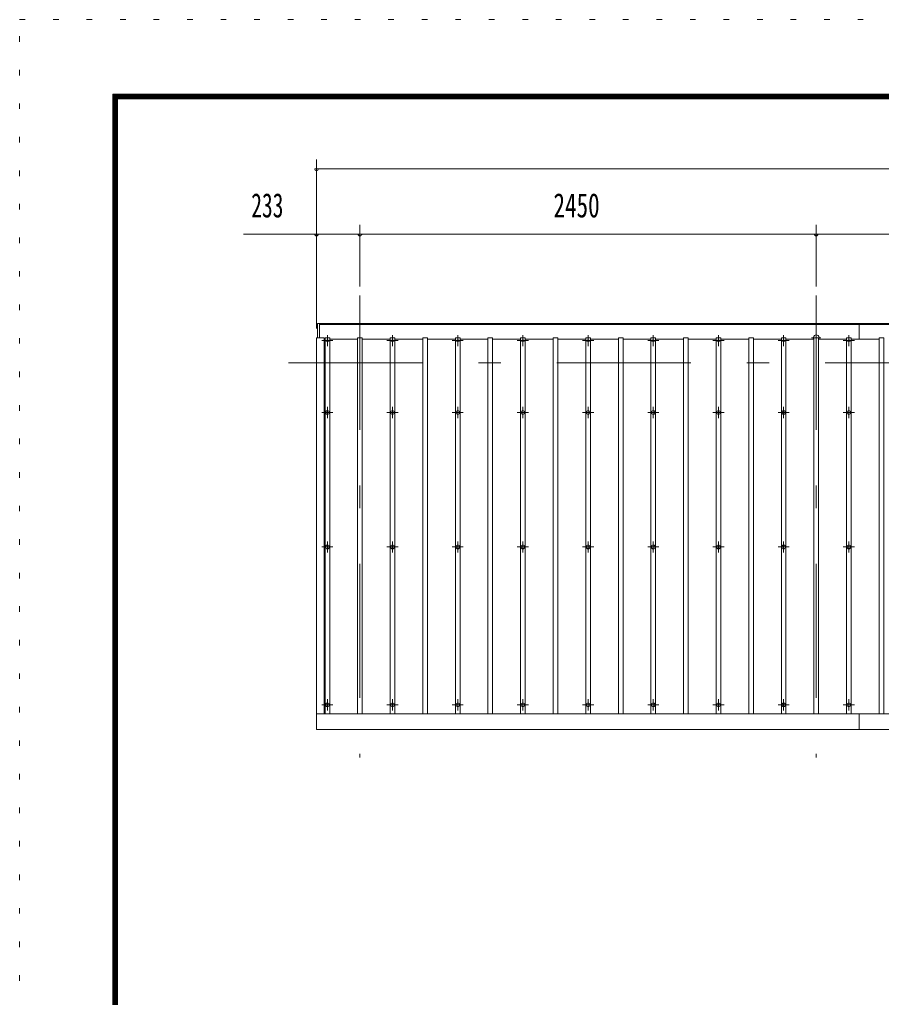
# Model space of a CAD drawing. Units: millimetres, scale not verified. Extents: x -25340 to 25345, y -10500 to 10500.
# Drawn here: x -4355 to 272, y 5250 to 10500 of the extents above; entities that cross this region are included whole.
import ezdxf
from ezdxf.enums import TextEntityAlignment as Align

# ---------------------------------------------------------------- set-up
doc = ezdxf.new("R2010")
doc.units = ezdxf.units.MM
doc.header["$LTSCALE"] = 60
doc.linetypes.add('USER3', pattern=[24, 12, -5, 2, -5])
doc.linetypes.add('USER4', pattern=[3, 0.5, -2.5])
for name, color, linetype, lineweight in [('0-2_1-05BOLD', 7, 'Continuous', 18), ('0-3_1-25CENTER', 3, 'USER3', 18), ('0-4_1-45THIN', 4, 'Continuous', 18), ('0-5_1-55DIM', 3, 'Continuous', 18), ('0-C_F-F', 5, 'Continuous', 18), ('0-D_F-E_J_ADD', 5, 'USER4', 18)]:
    doc.layers.add(name, color=color, linetype=linetype, lineweight=lineweight)
doc.styles.add('ＭＳ ゴシック', font='')
doc.styles.get('ＭＳ ゴシック').set_extended_font_data('MS Gothic')

msp = doc.modelspace()

# ---------------------------------------------------------------- linework, layer by layer
at = {"layer": '0-2_1-05BOLD'}
for p, q in [((-2745.8, 8790.67), (-2745.8, 8867.67)), ((-2745.8, 8862.67), (7890.2, 8862.67)), ((152.2, 8867.67), (152.2, 8784.63)), ((-2760.8, 6687.67), (-2760.8, 8790.67)), ((-2760.8, 6773.43), (7905.2, 6773.43)), ((152.2, 6773.43), (152.2, 6687.67))]:
    msp.add_line(p, q, dxfattribs=at)
for points in [[(-2755.8, 8790.67), (-2755.8, 8867.67), (7900.2, 8867.67)], [(-2720.8, 6773.43), (-2720.8, 8790.67), (-2760.8, 8790.67)], [(-2760.8, 6687.67), (7905.2, 6687.67), (7905.2, 8790.67)]]:
    msp.add_lwpolyline(points, dxfattribs=at)
for centre in [(-2702.8, 8390.17), (-2352.8, 8390.17), (-2002.8, 8390.17), (-1652.8, 8390.17), (-1302.8, 8390.17), (-952.8, 8390.17), (-602.8, 8390.17), (-252.8, 8390.17), (97.2, 8390.17), (-2702.8, 7668.51), (-2352.8, 7668.51), (-2002.8, 7668.51), (-1652.8, 7668.51), (-1302.8, 7668.51), (-952.8, 7668.51), (-602.8, 7668.51), (-252.8, 7668.51), (97.2, 7668.51), (-2702.8, 6820.85), (-2352.8, 6820.85), (-2002.8, 6820.85), (-1652.8, 6820.85), (-1302.8, 6820.85), (-952.8, 6820.85), (-602.8, 6820.85), (-252.8, 6820.85), (97.2, 6820.85)]:
    msp.add_circle(centre, 10, dxfattribs=at)
for centre, radius, start, end in [((-2702.8, 8765.7), 14.5, 46.39838, 133.60162), ((-2702.8, 8786.71), 14.5, 226.3961, 313.6039), ((-2352.8, 8765.7), 14.5, 46.39838, 133.60162), ((-2352.8, 8786.71), 14.5, 226.3961, 313.6039), ((-2002.8, 8765.7), 14.5, 46.39838, 133.60162), ((-2002.8, 8786.71), 14.5, 226.3961, 313.6039), ((-1652.8, 8765.7), 14.5, 46.39838, 133.60162), ((-1652.8, 8786.71), 14.5, 226.3961, 313.6039), ((-1302.8, 8765.7), 14.5, 46.39838, 133.60162), ((-1302.8, 8786.71), 14.5, 226.3961, 313.6039), ((-952.8, 8765.7), 14.5, 46.39838, 133.60162), ((-952.8, 8786.71), 14.5, 226.3961, 313.6039), ((-602.8, 8765.7), 14.5, 46.39838, 133.60162), ((-602.8, 8786.71), 14.5, 226.3961, 313.6039), ((-252.8, 8765.7), 14.5, 46.39838, 133.60162), ((-252.8, 8786.71), 14.5, 226.3961, 313.6039), ((-77.8, 8792.15), 15, 326.44154, 213.55197), ((97.2, 8765.7), 14.5, 46.39838, 133.60162), ((97.2, 8786.71), 14.5, 226.3961, 313.6039)]:
    msp.add_arc(centre, radius, start, end, dxfattribs=at)
at = {"layer": '0-3_1-25CENTER'}
for p, q in [((-2527.8, 9017.67), (-2527.8, 6537.67)), ((-77.8, 9017.67), (-77.8, 6537.67)), ((-2732.8, 8776.2), (-2672.8, 8776.2)), ((-2702.8, 8806.2), (-2702.8, 8746.2)), ((-2382.8, 8776.2), (-2322.8, 8776.2)), ((-2352.8, 8806.2), (-2352.8, 8746.2)), ((-2032.8, 8776.2), (-1972.8, 8776.2)), ((-2002.8, 8806.2), (-2002.8, 8746.2)), ((-1682.8, 8776.2), (-1622.8, 8776.2)), ((-1652.8, 8806.2), (-1652.8, 8746.2)), ((-1332.8, 8776.2), (-1272.8, 8776.2)), ((-1302.8, 8806.2), (-1302.8, 8746.2)), ((-982.8, 8776.2), (-922.8, 8776.2)), ((-952.8, 8806.2), (-952.8, 8746.2)), ((-632.8, 8776.2), (-572.8, 8776.2)), ((-602.8, 8806.2), (-602.8, 8746.2)), ((-282.8, 8776.2), (-222.8, 8776.2)), ((-252.8, 8806.2), (-252.8, 8746.2)), ((-102.8, 8792.15), (-52.8, 8792.15)), ((67.2, 8776.2), (127.2, 8776.2)), ((97.2, 8806.2), (97.2, 8746.2)), ((-2910.8, 8657.67), (8055.2, 8657.67)), ((-2702.8, 8420.17), (-2702.8, 8360.17)), ((-2352.8, 8420.17), (-2352.8, 8360.17)), ((-2002.8, 8420.17), (-2002.8, 8360.17)), ((-1652.8, 8420.17), (-1652.8, 8360.17)), ((-1302.8, 8420.17), (-1302.8, 8360.17)), ((-952.8, 8420.17), (-952.8, 8360.17)), ((-602.8, 8420.17), (-602.8, 8360.17)), ((-252.8, 8420.17), (-252.8, 8360.17)), ((97.2, 8420.17), (97.2, 8360.17)), ((-2732.8, 8390.17), (-2672.8, 8390.17)), ((-2382.8, 8390.17), (-2322.8, 8390.17)), ((-2032.8, 8390.17), (-1972.8, 8390.17)), ((-1682.8, 8390.17), (-1622.8, 8390.17)), ((-1332.8, 8390.17), (-1272.8, 8390.17)), ((-982.8, 8390.17), (-922.8, 8390.17)), ((-632.8, 8390.17), (-572.8, 8390.17)), ((-282.8, 8390.17), (-222.8, 8390.17)), ((67.2, 8390.17), (127.2, 8390.17)), ((-2732.8, 7668.51), (-2672.8, 7668.51)), ((-2702.8, 7698.51), (-2702.8, 7638.51)), ((-2382.8, 7668.51), (-2322.8, 7668.51)), ((-2352.8, 7698.51), (-2352.8, 7638.51)), ((-2032.8, 7668.51), (-1972.8, 7668.51)), ((-2002.8, 7698.51), (-2002.8, 7638.51)), ((-1682.8, 7668.51), (-1622.8, 7668.51)), ((-1652.8, 7698.51), (-1652.8, 7638.51)), ((-1332.8, 7668.51), (-1272.8, 7668.51)), ((-1302.8, 7698.51), (-1302.8, 7638.51)), ((-982.8, 7668.51), (-922.8, 7668.51)), ((-952.8, 7698.51), (-952.8, 7638.51)), ((-632.8, 7668.51), (-572.8, 7668.51)), ((-602.8, 7698.51), (-602.8, 7638.51)), ((-282.8, 7668.51), (-222.8, 7668.51)), ((-252.8, 7698.51), (-252.8, 7638.51)), ((67.2, 7668.51), (127.2, 7668.51)), ((97.2, 7698.51), (97.2, 7638.51)), ((-2702.8, 6850.85), (-2702.8, 6790.85)), ((-2352.8, 6850.85), (-2352.8, 6790.85)), ((-2002.8, 6850.85), (-2002.8, 6790.85)), ((-1652.8, 6850.85), (-1652.8, 6790.85)), ((-1302.8, 6850.85), (-1302.8, 6790.85)), ((-952.8, 6850.85), (-952.8, 6790.85)), ((-602.8, 6850.85), (-602.8, 6790.85)), ((-252.8, 6850.85), (-252.8, 6790.85)), ((97.2, 6850.85), (97.2, 6790.85)), ((-2732.8, 6820.85), (-2672.8, 6820.85)), ((-2382.8, 6820.85), (-2322.8, 6820.85)), ((-2032.8, 6820.85), (-1972.8, 6820.85)), ((-1682.8, 6820.85), (-1622.8, 6820.85)), ((-1332.8, 6820.85), (-1272.8, 6820.85)), ((-982.8, 6820.85), (-922.8, 6820.85)), ((-632.8, 6820.85), (-572.8, 6820.85)), ((-282.8, 6820.85), (-222.8, 6820.85)), ((67.2, 6820.85), (127.2, 6820.85))]:
    msp.add_line(p, q, dxfattribs=at)
at = {"layer": '0-4_1-45THIN'}
for p, q in [((-2720.8, 8784.63), (-2715.3, 8784.63)), ((-2715.3, 8790.67), (-2715.3, 6773.43)), ((-2715.3, 8790.67), (-2690.3, 8790.67)), ((-2690.3, 8790.67), (-2690.3, 6773.43)), ((-2540.3, 8784.63), (-2690.3, 8784.63)), ((-2540.3, 8790.67), (-2515.3, 8790.67)), ((-2540.3, 8790.67), (-2540.3, 6773.43)), ((-2515.3, 8790.67), (-2515.3, 6773.43)), ((-2515.3, 8784.63), (-2365.3, 8784.63)), ((-2365.3, 8790.67), (-2340.3, 8790.67)), ((-2365.3, 8790.67), (-2365.3, 6773.43)), ((-2340.3, 8790.67), (-2340.3, 6773.43)), ((-2190.3, 8784.63), (-2340.3, 8784.63)), ((-2190.3, 8790.67), (-2190.3, 6773.43)), ((-2190.3, 8790.67), (-2165.3, 8790.67)), ((-2165.3, 8790.67), (-2165.3, 6773.43)), ((-2165.3, 8784.63), (-2015.3, 8784.63)), ((-2015.3, 8790.67), (-2015.3, 6773.43)), ((-2015.3, 8790.67), (-1990.3, 8790.67)), ((-1990.3, 8790.67), (-1990.3, 6773.43)), ((-1840.3, 8784.63), (-1990.3, 8784.63)), ((-1840.3, 8790.67), (-1840.3, 6773.43)), ((-1815.3, 8784.63), (-1665.3, 8784.63)), ((-1665.3, 8790.67), (-1665.3, 6773.43)), ((-1490.3, 8784.63), (-1640.3, 8784.63)), ((-1490.3, 8790.67), (-1490.3, 6773.43)), ((-1465.3, 8784.63), (-1315.3, 8784.63)), ((-1315.3, 8790.67), (-1315.3, 6773.43)), ((-1140.3, 8784.63), (-1290.3, 8784.63)), ((-1140.3, 8790.67), (-1140.3, 6773.43)), ((-1115.3, 8784.63), (-965.3, 8784.63)), ((-965.3, 8790.67), (-965.3, 6773.43)), ((-965.3, 8790.67), (-940.3, 8790.67)), ((-940.3, 8790.67), (-940.3, 6773.43)), ((-790.3, 8784.63), (-940.3, 8784.63)), ((-790.3, 8790.67), (-790.3, 6773.43)), ((-790.3, 8790.67), (-765.3, 8790.67)), ((-765.3, 8790.67), (-765.3, 6773.43)), ((-765.3, 8784.63), (-615.3, 8784.63)), ((-615.3, 8790.67), (-615.3, 6773.43)), ((-440.3, 8784.63), (-590.3, 8784.63)), ((-440.3, 8790.67), (-440.3, 6773.43)), ((-415.3, 8784.63), (-265.3, 8784.63)), ((-265.3, 8790.67), (-265.3, 6773.43)), ((-265.3, 8790.67), (-240.3, 8790.67)), ((-240.3, 8790.67), (-240.3, 6773.43)), ((-90.3, 8784.63), (-240.3, 8784.63)), ((-90.3, 8790.67), (-90.3, 6773.43)), ((-90.3, 8790.67), (-65.3, 8790.67)), ((-65.3, 8790.67), (-65.3, 6773.43)), ((-65.3, 8784.63), (84.7, 8784.63)), ((84.7, 8790.67), (84.7, 6773.43)), ((84.7, 8790.67), (109.7, 8790.67)), ((109.7, 8790.67), (109.7, 6773.43)), ((259.7, 8784.63), (109.7, 8784.63)), ((259.7, 8790.67), (259.7, 6773.43))]:
    msp.add_line(p, q, dxfattribs=at)
for points in [[(-1840.3, 8790.67), (-1815.3, 8790.67), (-1815.3, 6773.43)], [(-1665.3, 8790.67), (-1640.3, 8790.67), (-1640.3, 6773.43)], [(-1490.3, 8790.67), (-1465.3, 8790.67), (-1465.3, 6773.43)], [(-1315.3, 8790.67), (-1290.3, 8790.67), (-1290.3, 6773.43)], [(-1140.3, 8790.67), (-1115.3, 8790.67), (-1115.3, 6773.43)], [(-615.3, 8790.67), (-590.3, 8790.67), (-590.3, 6773.43)], [(-440.3, 8790.67), (-415.3, 8790.67), (-415.3, 6773.43)], [(259.7, 8790.67), (284.7, 8790.67), (284.7, 6773.43)]]:
    msp.add_lwpolyline(points, dxfattribs=at)
at = {"layer": '0-5_1-55DIM'}
for p, q in [((-2760.8, 9748.67), (-2760.8, 8840.67)), ((-2750.8, 9698.67), (-2770.8, 9698.67)), ((-2760.8, 9698.67), (7905.2, 9698.67)), ((-2527.8, 9398.67), (-2527.8, 9067.67)), ((-77.8, 9398.67), (-77.8, 9067.67)), ((-2760.8, 9348.67), (-3153.3, 9348.67)), ((-2750.8, 9348.67), (-2770.8, 9348.67)), ((-2760.8, 9348.67), (-2527.8, 9348.67)), ((-2517.8, 9348.67), (-2537.8, 9348.67)), ((-2527.8, 9348.67), (-77.8, 9348.67)), ((-67.8, 9348.67), (-87.8, 9348.67)), ((-77.8, 9348.67), (2722.2, 9348.67))]:
    msp.add_line(p, q, dxfattribs=at)
for centre in [(-2760.8, 9698.67), (-2760.8, 9348.67), (-2527.8, 9348.67), (-77.8, 9348.67)]:
    msp.add_arc(centre, 10, 180, 0, dxfattribs=at)
at = {"layer": '0-C_F-F'}
for p, q in [((-3855.46, 10100), (-3855.46, -10000)), ((-3855.46, 10100), (24844.54, 10100)), ((-3852.96, 10097.5), (24842.03, 10097.5)), ((-3852.96, 10097.5), (-3852.96, -9997.5)), ((-3850.46, 10095), (24839.53, 10095)), ((-3847.96, 10092.5), (24837.03, 10092.5)), ((-3847.96, 10092.5), (-3847.96, -9992.5)), ((-3845.46, 10090), (24834.54, 10090)), ((-3842.96, 10087.5), (24832.04, 10087.5)), ((-3842.96, 10087.5), (-3842.96, -9987.5)), ((-3840.46, 10085), (24829.53, 10085)), ((-3837.96, 10082.5), (24827.04, 10082.5)), ((-3837.96, 10082.5), (-3837.96, -9982.5)), ((-3835.46, 10080), (24824.53, 10080)), ((-3835.46, 10080), (-3835.46, -9980)), ((-3832.96, 10077.5), (24822.04, 10077.5)), ((-3832.96, 10077.5), (-3832.96, -9977.5)), ((-3830.46, 10075), (24819.53, 10075))]:
    msp.add_line(p, q, dxfattribs=at)
for points in [[(-3850.46, 10095), (-3850.46, -9995), (24839.53, -9995), (24839.53, 10095)], [(-3845.46, 10090), (-3845.46, -9990), (24834.54, -9990), (24834.54, 10090)], [(-3840.46, 10085), (-3840.46, -9985), (24829.53, -9985), (24829.53, 10085)], [(-3830.46, 10075), (-3830.46, -9975), (24819.53, -9975), (24819.53, 10075)]]:
    msp.add_lwpolyline(points, dxfattribs=at)
at = {"layer": '0-D_F-E_J_ADD'}
msp.add_lwpolyline([(-4355.46, -10500), (-4355.46, 10500), (25344.54, 10500)], dxfattribs=at)

# ---------------------------------------------------------------- texts
at = {"layer": '0-5_1-55DIM', "color": 7, "style": 'ＭＳ ゴシック'}
for s, width, p in [('233', 0.65, (-3111.47, 9398.67)), ('2450', 0.7, (-1488.81, 9398.67))]:
    msp.add_text(s, height=130.2, dxfattribs=dict(at, width=width)).set_placement(p, align=Align.BOTTOM_LEFT)

doc.saveas('drawing.dxf')
